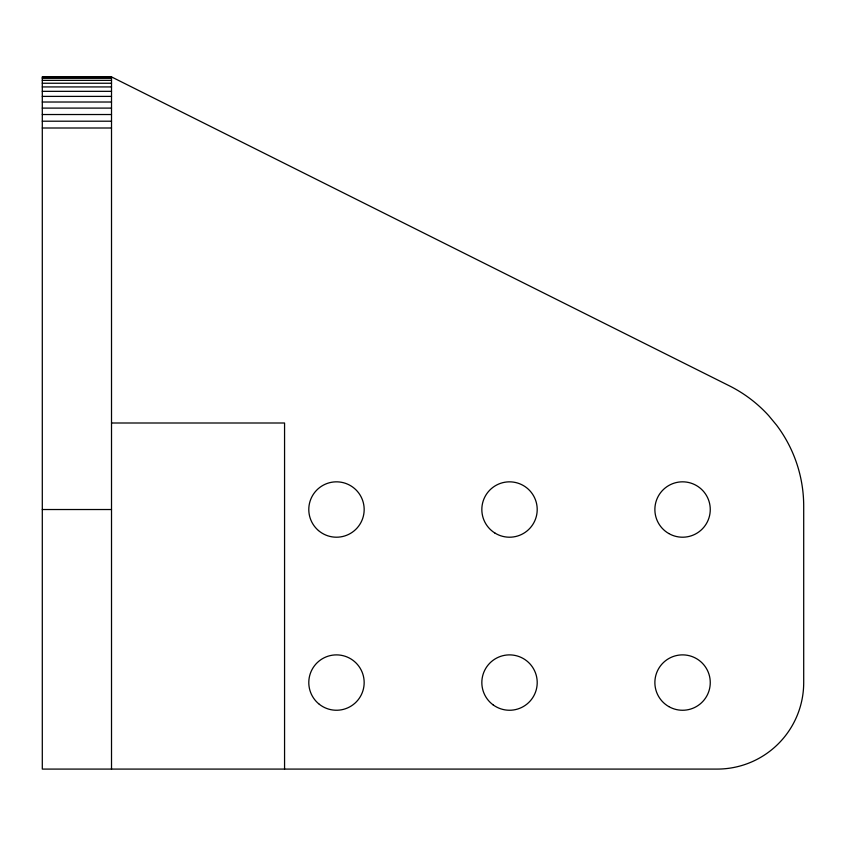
<?xml version="1.0" encoding="UTF-8"?>
<svg xmlns="http://www.w3.org/2000/svg" width="846" height="846" viewBox="0 0 846 846"><rect width="100%" height="100%" fill="white"/><g stroke="black" fill="none" stroke-linecap="round" stroke-linejoin="round"><path stroke-width="1.27" d="M111.513 76.912L42.3 76.912L42.3 769.088L717.175 769.088A86.525 86.525 0 0 0 803.7 682.563L803.7 506.183A134.588 134.588 0 0 0 776.596 425.178L768.676 415.619A134.588 134.588 0 0 0 729.305 385.797L111.513 76.912L111.513 769.088M42.3 77.166L111.513 77.166M42.3 78.318L111.513 78.318M42.3 80.359L111.513 80.359M42.3 83.246L111.513 83.246M42.3 86.927L111.513 86.927M42.3 91.336L111.513 91.336M42.3 96.391L111.513 96.391M42.3 102.017L111.513 102.017M42.3 108.098L111.513 108.098M42.3 114.527L111.513 114.527M42.3 121.2L111.513 121.2M42.3 128L111.513 128M111.513 423L284.563 423L284.563 769.088M42.3 509.525L111.513 509.525M319.323 704.295A27.685 27.685 0 0 0 363.875 686.561A27.685 27.685 0 0 0 326.239 656.845A27.685 27.685 0 0 0 319.323 704.295M318.456 530.537A27.685 27.685 0 0 0 363.695 514.622A27.685 27.685 0 0 0 327.286 483.404A27.685 27.685 0 0 0 318.456 530.537M494.847 533.001A27.685 27.685 0 0 0 537.189 510.498A27.685 27.685 0 0 0 496.528 485.075A27.685 27.685 0 0 0 494.847 533.001M493.112 704.866A27.685 27.685 0 0 0 537.041 685.63A27.685 27.685 0 0 0 498.421 657.205A27.685 27.685 0 0 0 493.112 704.866M668.721 533.498A27.685 27.685 0 0 0 710.259 509.525A27.685 27.685 0 0 0 668.721 485.541A27.685 27.685 0 0 0 668.721 533.498M668.721 706.547A27.685 27.685 0 0 0 710.259 682.563A27.685 27.685 0 0 0 668.721 658.59A27.685 27.685 0 0 0 668.721 706.547"/></g></svg>
